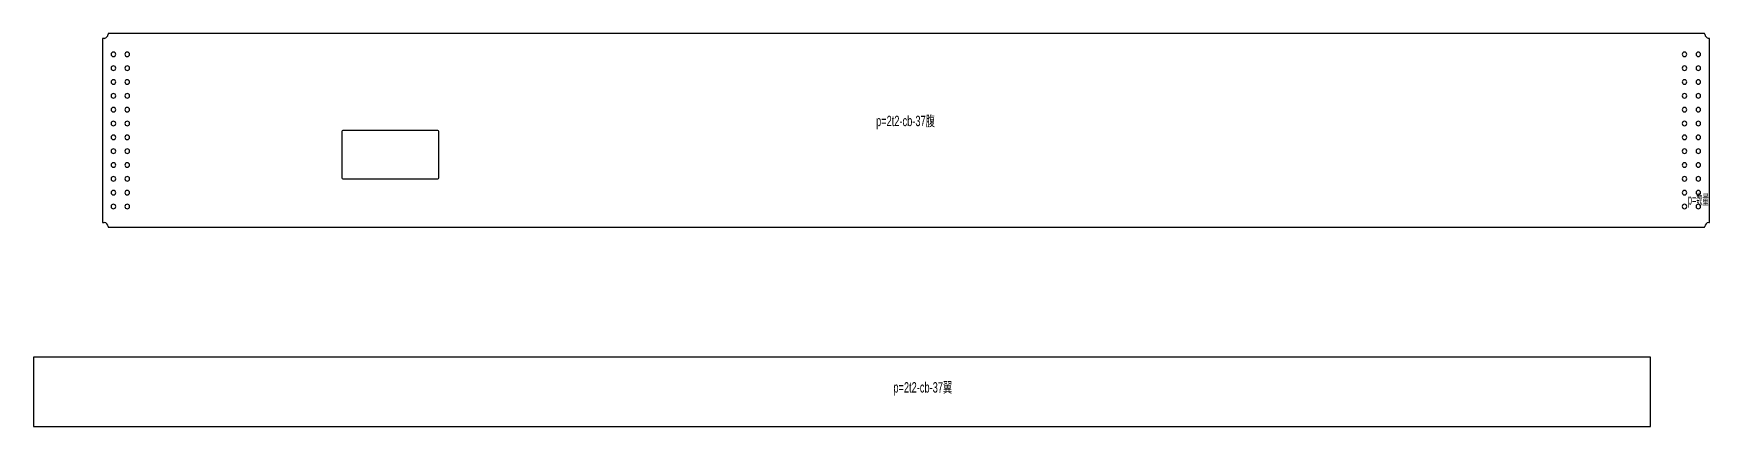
# Model space of a CAD drawing. Header units: millimetres. Extents: x 316 to 12422, y 422 to 3261.
import ezdxf

# ---------------------------------------------------------------- set-up
doc = ezdxf.new("R2010")
doc.units = ezdxf.units.MM
doc.layers.add('OtherObjectType', color=1, linetype='Continuous', lineweight=0)
doc.layers.add('PartMark', color=3, linetype='Continuous', lineweight=0)
doc.styles.add('Arial', font='arial.ttf')
doc.styles.add('romsim', font='ARIAL.TTF')

msp = doc.modelspace()

# ---------------------------------------------------------------- linework, layer by layer
at = {"color": 7}
for p, q in [((821, 3226), (813, 3226)), ((813, 3226), (813, 1896)), ((827, 3227), (821, 3226)), ((12387, 3261), (856, 3261)), ((856, 3261), (856, 3256)), ((12388, 3256), (12387, 3261)), ((12422, 3226), (12417, 3227)), ((12422, 1896), (12422, 3226)), ((2544, 2554), (2543, 2551)), ((2543, 2551), (2543, 2221)), ((2553, 2561), (2550, 2561)), ((3233, 2561), (2553, 2561)), ((3236, 2561), (3233, 2561)), ((3243, 2551), (3243, 2554)), ((3243, 2221), (3243, 2551)), ((2543, 2221), (2544, 2218)), ((2550, 2212), (2553, 2211)), ((2553, 2211), (3233, 2211)), ((3233, 2211), (3236, 2212)), ((3243, 2218), (3243, 2221)), ((813, 1896), (821, 1896)), ((821, 1896), (827, 1896)), ((856, 1867), (856, 1861)), ((856, 1861), (12387, 1861)), ((12387, 1861), (12388, 1867)), ((12417, 1896), (12422, 1896)), ((316, 922), (316, 422)), ((11995, 922), (316, 922)), ((11995, 422), (11995, 922)), ((316, 422), (11995, 422))]:
    msp.add_line(p, q, dxfattribs=at)
for centre, radius, start, end in [((821, 3261), 35, 279, 351), ((12422, 3261), 35, 189, 261), ((893, 3111), 16.5, 0, 180), ((893, 3111), 16.5, 180, 0), ((893, 3011), 16.5, 0, 180), ((993, 3111), 16.5, 0, 180), ((993, 3111), 16.5, 180, 0), ((993, 3011), 16.5, 0, 180), ((12242, 3111), 16.5, 0, 180), ((12242, 3111), 16.5, 180, 0), ((12242, 3011), 16.5, 0, 180), ((12342, 3111), 16.5, 0, 180), ((12342, 3111), 16.5, 180, 0), ((12342, 3011), 16.5, 0, 180), ((893, 3011), 16.5, 180, 0), ((893, 2911), 16.5, 0, 180), ((893, 2911), 16.5, 180, 0), ((993, 3011), 16.5, 180, 0), ((993, 2911), 16.5, 0, 180), ((993, 2911), 16.5, 180, 0), ((12242, 3011), 16.5, 180, 0), ((12242, 2911), 16.5, 0, 180), ((12242, 2911), 16.5, 180, 0), ((12342, 3011), 16.5, 180, 0), ((12342, 2911), 16.5, 0, 180), ((12342, 2911), 16.5, 180, 0), ((893, 2811), 16.5, 0, 180), ((893, 2811), 16.5, 180, 0), ((993, 2811), 16.5, 0, 180), ((993, 2811), 16.5, 180, 0), ((12242, 2811), 16.5, 0, 180), ((12242, 2811), 16.5, 180, 0), ((12342, 2811), 16.5, 0, 180), ((12342, 2811), 16.5, 180, 0), ((893, 2711), 16.5, 0, 180), ((893, 2711), 16.5, 180, 0), ((993, 2711), 16.5, 0, 180), ((993, 2711), 16.5, 180, 0), ((12242, 2711), 16.5, 0, 180), ((12242, 2711), 16.5, 180, 0), ((12342, 2711), 16.5, 0, 180), ((12342, 2711), 16.5, 180, 0), ((893, 2611), 16.5, 0, 180), ((893, 2611), 16.5, 180, 0), ((993, 2611), 16.5, 0, 180), ((993, 2611), 16.5, 180, 0), ((2553, 2551), 10, 108, 162), ((3233, 2551), 10, 18, 72), ((12242, 2611), 16.5, 0, 180), ((12242, 2611), 16.5, 180, 0), ((12342, 2611), 16.5, 0, 180), ((12342, 2611), 16.5, 180, 0), ((893, 2511), 16.5, 0, 180), ((893, 2511), 16.5, 180, 0), ((893, 2411), 16.5, 0, 180), ((993, 2511), 16.5, 0, 180), ((993, 2511), 16.5, 180, 0), ((993, 2411), 16.5, 0, 180), ((12242, 2511), 16.5, 0, 180), ((12242, 2511), 16.5, 180, 0), ((12242, 2411), 16.5, 0, 180), ((12342, 2511), 16.5, 0, 180), ((12342, 2511), 16.5, 180, 0), ((12342, 2411), 16.5, 0, 180), ((893, 2411), 16.5, 180, 0), ((893, 2311), 16.5, 0, 180), ((893, 2311), 16.5, 180, 0), ((993, 2411), 16.5, 180, 0), ((993, 2311), 16.5, 0, 180), ((993, 2311), 16.5, 180, 0), ((12242, 2411), 16.5, 180, 0), ((12242, 2311), 16.5, 0, 180), ((12242, 2311), 16.5, 180, 0), ((12342, 2411), 16.5, 180, 0), ((12342, 2311), 16.5, 0, 180), ((12342, 2311), 16.5, 180, 0), ((893, 2211), 16.5, 0, 180), ((893, 2211), 16.5, 180, 0), ((993, 2211), 16.5, 0, 180), ((993, 2211), 16.5, 180, 0), ((2553, 2221), 10, 198, 252), ((3233, 2221), 10, 288, 342), ((12242, 2211), 16.5, 0, 180), ((12242, 2211), 16.5, 180, 0), ((12342, 2211), 16.5, 0, 180), ((12342, 2211), 16.5, 180, 0), ((893, 2111), 16.5, 0, 180), ((893, 2111), 16.5, 180, 0), ((993, 2111), 16.5, 0, 180), ((993, 2111), 16.5, 180, 0), ((12242, 2111), 16.5, 0, 180), ((12242, 2111), 16.5, 180, 0), ((12342, 2111), 16.5, 0, 180), ((12342, 2111), 16.5, 180, 0), ((893, 2011), 16.5, 0, 180), ((893, 2011), 16.5, 180, 0), ((993, 2011), 16.5, 0, 180), ((993, 2011), 16.5, 180, 0), ((12242, 2011), 16.5, 0, 180), ((12242, 2011), 16.5, 180, 0), ((12342, 2011), 16.5, 0, 180), ((12342, 2011), 16.5, 180, 0), ((821, 1861), 35, 9, 81), ((12422, 1861), 35, 99, 171)]:
    msp.add_arc(centre, radius, start, end, dxfattribs=at)

# ---------------------------------------------------------------- texts
at = {"layer": 'OtherObjectType', "color": 7, "style": 'Arial', "width": 0.425}
msp.add_text('p=数量', height=75, dxfattribs=at).set_placement((12266, 2025))
at = {"layer": 'PartMark', "color": 7, "style": 'romsim', "width": 0.6375}
for s, p in [('p=2t2-cb-37腹', (6402, 2592)), ('p=2t2-cb-37翼', (6527, 667))]:
    msp.add_text(s, height=75, dxfattribs=at).set_placement(p)

doc.saveas('drawing.dxf')
